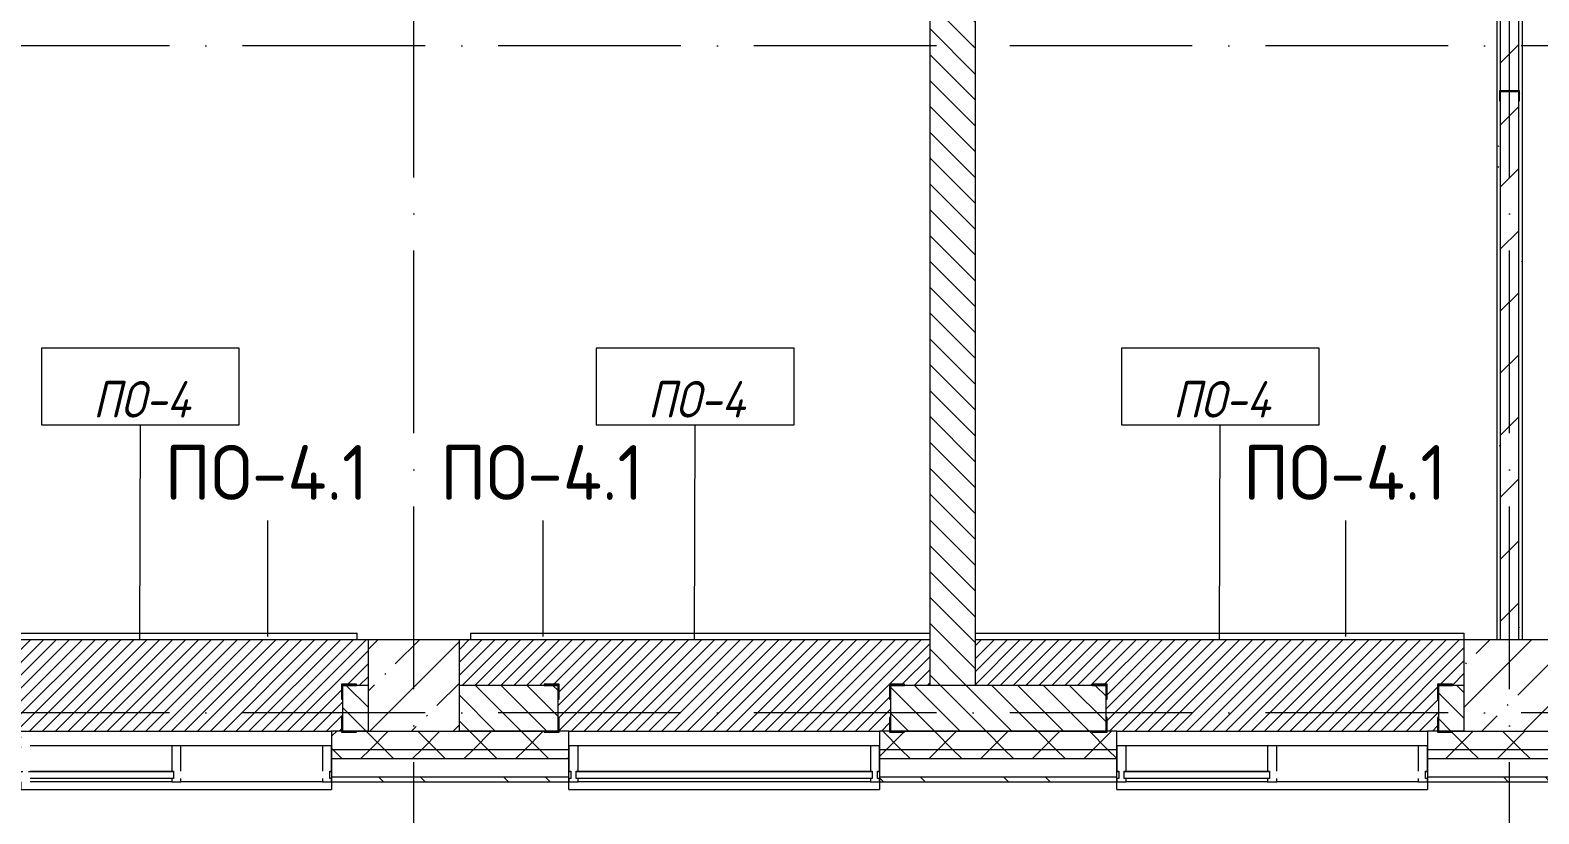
# Model space of a CAD drawing. Header units: millimetres. Extents: x -6467 to 106027, y -7090 to 195095.
# Drawn here: x 27059 to 35319, y 100243 to 104530 of the extents above; entities that cross this region are included whole.
import ezdxf

# ---------------------------------------------------------------- set-up
doc = ezdxf.new("R2010")
doc.units = ezdxf.units.MM
doc.linetypes.add('50_200_ШТРИХ_1Т_ш5_п1_п1_', pattern=[1400, 1000, -200, 0, -200])
for name, color, linetype, lineweight in [('A-FLOR', 7, 'Continuous', 9), ('A-FLOR-IDEN', 7, 'Continuous', 9), ('A-GLAZ', 7, 'Continuous', 5), ('A-GLAZ-CWMG', 7, 'Continuous', 9), ('A-GLAZ-CWMG-1', 7, 'Continuous', 20), ('A-WALL', 7, 'Continuous', 5), ('A-WALL-FNSH-1', 7, 'Continuous', 5), ('A-WALL-IDEN', 7, 'Continuous', 9), ('I-WALL', 7, 'Continuous', 5), ('S-COLS', 7, 'Continuous', 9), ('S-COLS-1', 7, 'Continuous', 5)]:
    doc.layers.add(name, color=color, linetype=linetype, lineweight=lineweight)
for name, color, linetype, lineweight, true_color in [('A-FLOR-PATT-1', 7, 'Continuous', 5, 0xd61c12), ('A-GENM-1', 7, 'Continuous', 9, 0xaaaaaa), ('A-GENM-2', 7, 'Continuous', 20, 0xaaaaaa), ('A-WALL-2', 7, 'Continuous', 5, 0xaaaaaa), ('I-WALL-1', 7, 'Continuous', 5, 0x787878), ('Оси-3', 7, '50_200_ШТРИХ_1Т_ш5_п1_п1_', 9, 0xaaaaaa)]:
    doc.layers.add(name, color=color, linetype=linetype, lineweight=lineweight, true_color=true_color)
doc.styles.add('GOST Common', font='', dxfattribs={"height": 300})
doc.styles.add('GOST Common_I', font='', dxfattribs={"width": 0.9, "height": 200})
doc.styles.get('GOST Common').set_extended_font_data('GOST Common')
doc.styles.get('GOST Common_I').set_extended_font_data('GOST Common', italic=True)
pattern_1 = [(135, (109.45, 102614.03), (-70.71068, -70.71068), [])]
pattern_2 = [(0, (109.45, 102614.03), (406.4, 101.6), [6.706, -298.094, 6.706, -298.094, -1625.6]), (0, (109.45, 102614.03), (406.4, 101.6), [-609.6, 6.706, -602.894, 6.706, -298.094, -711.2]), (0, (109.45, 102614.03), (406.4, 101.6), [-1524, 6.706, -196.494, 6.706, -501.294]), (120, (261.85, 102664.83), (-291.18818, 301.15272), [6.706, -298.094, 6.706, -298.094, -1625.6]), (120, (261.85, 102664.83), (-291.18818, 301.15272), [-609.6, 6.706, -602.894, 6.706, -298.094, -711.2]), (120, (261.85, 102664.83), (-291.18818, 301.15272), [-1524, 6.706, -196.494, 6.706, -501.294]), (240, (312.65, 102868.03), (-115.21182, -402.75272), [6.706, -298.094, 6.706, -298.094, -1625.6]), (240, (312.65, 102868.03), (-115.21182, -402.75272), [-609.6, 6.706, -602.894, 6.706, -298.094, -711.2]), (240, (312.65, 102868.03), (-115.21182, -402.75272), [-1524, 6.706, -196.494, 6.706, -501.294])]
pattern_3 = [(45, (109.45, 102614.03), (-141.42136, 141.42136), []), (135, (109.45, 102614.03), (-141.42136, -141.42136), [])]

# ---------------------------------------------------------------- blocks, each defined once
blk = doc.blocks.new('BSC_Колонна _Прямоугольная - 500х500-V79-АИ_План этажа Радиаторы_3')
at = {"layer": 'S-COLS-1'}
h = blk.add_hatch(dxfattribs=at)
h.set_pattern_fill('FP_107', color=256, style=0, pattern_type=2)
h.set_pattern_definition([(45, (-29050, 1668.96), (-228.0985, 228.0985), []), (45, (-28821.9, 1668.96), (-228.0985, 228.0985), [403.225, -80.645, 6.706, -73.939])])
h.paths.add_polyline_path([(-230.5, -250), (250, -250), (250, 250), (-250, 250), (-250, -250)])
for p, q in [((250, 250), (-250, 250)), ((-250, 250), (-250, -250)), ((250, -250), (250, 250)), ((-250, -250), (250, -250))]:
    blk.add_line(p, q, dxfattribs=at)
blk = doc.blocks.new('Прямоугольный импост - Импост структурный с накладкой - 180мм-22437098-АИ_План этажа Радиаторы_3')
at = {"layer": 'A-GLAZ-CWMG-1'}
for p, q in [((-50, 0), (-50, 17)), ((-50, 17), (0, 17)), ((-40, 0), (-50, 0)), ((-40, -40), (-40, 0)), ((0, 0), (-10, 0)), ((-10, 0), (-10, -40)), ((0, 17), (0, 0)), ((-50, -180), (-50, -40)), ((-50, -40), (-40, -40)), ((-10, -40), (0, -40)), ((0, -40), (0, -180)), ((0, -180), (-50, -180))]:
    blk.add_line(p, q, dxfattribs=at)
blk = doc.blocks.new('Прямоугольный импост - Импост структурный с накладкой - 180мм-22437099-АИ_План этажа Радиаторы_3')
at = {"layer": 'A-GLAZ-CWMG-1'}
for p, q in [((0, 17), (-50, 17)), ((-50, 17), (-50, 0)), ((-50, 0), (-40, 0)), ((-40, 0), (-40, -40)), ((-10, -40), (-10, 0)), ((-10, 0), (0, 0)), ((0, 0), (0, 17)), ((-40, -40), (-50, -40)), ((-50, -40), (-50, -180)), ((0, -40), (-10, -40)), ((0, -180), (0, -40)), ((-50, -180), (0, -180))]:
    blk.add_line(p, q, dxfattribs=at)
blk = doc.blocks.new('Прямоугольный импост - Импост структурный с накладкой - 180мм-22437089-АИ_План этажа Радиаторы_3')
at = {"layer": 'A-GLAZ-CWMG'}
for p, q in [((53650, 55111), (52050, 55111)), ((53650, 54931), (52050, 54931)), ((53650, 54914), (52050, 54914))]:
    blk.add_line(p, q, dxfattribs=at)
blk = doc.blocks.new('Прямоугольный импост - Импост структурный с накладкой - 180мм-22437111-АИ_План этажа Радиаторы_3')
at = {"layer": 'A-GLAZ-CWMG-1'}
for p, q in [((-50, 0), (-50, 17)), ((-50, 17), (0, 17)), ((0, 0), (-10, 0)), ((-10, 0), (-10, -40)), ((0, 17), (0, 0)), ((-50, -180), (-50, -40)), ((-10, -40), (0, -40)), ((0, -40), (0, -180)), ((0, -180), (-50, -180))]:
    blk.add_line(p, q, dxfattribs=at)
blk = doc.blocks.new('Прямоугольный импост - Импост структурный с накладкой - 180мм-22071093-АИ_План этажа Радиаторы_3')
at = {"layer": 'A-GLAZ-CWMG'}
for p, q in [((49825, 55111), (49050, 55111)), ((49825, 54931), (49050, 54931)), ((49825, 54914), (49050, 54914))]:
    blk.add_line(p, q, dxfattribs=at)
blk = doc.blocks.new('Прямоугольный импост - Импост структурный с накладкой - 180мм-V176-АИ_План этажа Радиаторы_3')
at = {"layer": 'A-GLAZ-CWMG'}
for p, q in [((6638, 55111), (5863, 55111)), ((6638, 54914), (5863, 54914))]:
    blk.add_line(p, q, dxfattribs=at)
blk = doc.blocks.new('Прямоугольный импост - Импост структурный с накладкой - 180мм-V179-АИ_План этажа Радиаторы_3')
at = {"layer": 'A-GLAZ-CWMG-1'}
for p, q in [((-25, 0), (-25, 17)), ((-25, 17), (25, 17)), ((-15, 0), (-25, 0)), ((-15, -40), (-15, 0)), ((25, 17), (25, 0)), ((-25, -180), (-25, -40)), ((-25, -40), (-15, -40)), ((25, -40), (25, -180)), ((25, -180), (-25, -180))]:
    blk.add_line(p, q, dxfattribs=at)
blk = doc.blocks.new('Прямоугольный импост - Импост структурный с накладкой - 180мм-22437157-АИ_План этажа Радиаторы_3')
at = {"layer": 'A-GLAZ-CWMG-1'}
for p, q in [((0, 17), (-50, 17)), ((-50, 17), (-50, 0)), ((-50, 0), (-40, 0)), ((-40, 0), (-40, -40)), ((-10, -40), (-10, 0)), ((-10, 0), (0, 0)), ((0, 0), (0, 17)), ((-40, -40), (-50, -40)), ((-50, -40), (-50, -180)), ((0, -40), (-10, -40)), ((0, -180), (0, -40)), ((-50, -180), (0, -180))]:
    blk.add_line(p, q, dxfattribs=at)
blk = doc.blocks.new('BSC_Колонна _Прямоугольная - 500х500-V200-АИ_План этажа Радиаторы_3')
at = {"layer": 'S-COLS-1'}
h = blk.add_hatch(dxfattribs=at)
h.set_pattern_fill('FP_150', color=256, style=0, pattern_type=2)
h.set_pattern_definition([(45, (-35050, 1668.96), (-228.0985, 228.0985), []), (45, (-34821.9, 1668.96), (-228.0985, 228.0985), [403.225, -80.645, 6.706, -73.939])])
h.paths.add_polyline_path([(-27.4, -250), (250, -250), (250, 250), (-250, 250), (-250, -250)])
for p, q in [((250, 250), (-250, 250)), ((-250, 250), (-250, -250)), ((250, -250), (250, 0)), ((-250, -250), (250, -250))]:
    blk.add_line(p, q, dxfattribs=at)
blk = doc.blocks.new('Фахверк _газобетон торцы_534 - Фахверк _газобетон торцы_-25581107-АИ_План этажа Радиаторы_3')
at = {"layer": 'A-GENM-2'}
for p, q in [((89406, 11134.7), (89325, 11134.7)), ((89325, 11134.7), (89325, 11128.7)), ((89325, 11128.7), (89400, 11128.7)), ((89400, 11128.7), (89400, 11053.7)), ((89406, 11053.7), (89406, 11134.7)), ((89400, 11053.7), (89406, 11053.7)), ((89400, 10953.7), (89400, 10878.7)), ((89406, 10953.7), (89400, 10953.7)), ((89406, 10872.7), (89406, 10953.7)), ((89400, 10878.7), (89325, 10878.7)), ((89325, 10878.7), (89325, 10872.7)), ((89325, 10872.7), (89406, 10872.7))]:
    blk.add_line(p, q, dxfattribs=at)
blk = doc.blocks.new('Фахверк _газобетон торцы_535 - Фахверк _газобетон торцы_-25581127-АИ_План этажа Радиаторы_3')
at = {"layer": 'A-GENM-2'}
for p, q in [((89406, 11134.7), (89325, 11134.7)), ((89325, 11134.7), (89325, 11128.7)), ((89325, 11128.7), (89400, 11128.7)), ((89400, 11128.7), (89400, 11053.7)), ((89406, 11053.7), (89406, 11134.7)), ((89400, 11053.7), (89406, 11053.7)), ((89400, 10953.7), (89400, 10878.7)), ((89406, 10953.7), (89400, 10953.7)), ((89406, 10872.7), (89406, 10953.7)), ((89400, 10878.7), (89325, 10878.7)), ((89325, 10878.7), (89325, 10872.7)), ((89325, 10872.7), (89406, 10872.7))]:
    blk.add_line(p, q, dxfattribs=at)
blk = doc.blocks.new('Фахверк _газобетон торцы_536 - Фахверк _газобетон торцы_-25581147-АИ_План этажа Радиаторы_3')
at = {"layer": 'A-GENM-2'}
for p, q in [((89406, 11134.7), (89325, 11134.7)), ((89325, 11134.7), (89325, 11128.7)), ((89325, 11128.7), (89400, 11128.7)), ((89400, 11128.7), (89400, 11053.7)), ((89406, 11053.7), (89406, 11134.7)), ((89400, 11053.7), (89406, 11053.7)), ((89400, 10953.7), (89400, 10878.7)), ((89406, 10953.7), (89400, 10953.7)), ((89406, 10872.7), (89406, 10953.7)), ((89400, 10878.7), (89325, 10878.7)), ((89325, 10878.7), (89325, 10872.7)), ((89325, 10872.7), (89406, 10872.7))]:
    blk.add_line(p, q, dxfattribs=at)
blk = doc.blocks.new('Фахверк _газобетон торцы_537 - Фахверк _газобетон торцы_-25581167-АИ_План этажа Радиаторы_3')
at = {"layer": 'A-GENM-2'}
for p, q in [((89406, 11134.7), (89325, 11134.7)), ((89325, 11134.7), (89325, 11128.7)), ((89325, 11128.7), (89400, 11128.7)), ((89400, 11128.7), (89400, 11053.7)), ((89406, 11053.7), (89406, 11134.7)), ((89400, 11053.7), (89406, 11053.7)), ((89400, 10953.7), (89400, 10878.7)), ((89406, 10953.7), (89400, 10953.7)), ((89406, 10872.7), (89406, 10953.7)), ((89400, 10878.7), (89325, 10878.7)), ((89325, 10878.7), (89325, 10872.7)), ((89325, 10872.7), (89406, 10872.7))]:
    blk.add_line(p, q, dxfattribs=at)
blk = doc.blocks.new('Фахверк _газобетон торцы_538 - Фахверк _газобетон торцы_-25581187-АИ_План этажа Радиаторы_3')
at = {"layer": 'A-GENM-2'}
for p, q in [((89406, 11134.7), (89325, 11134.7)), ((89325, 11134.7), (89325, 11128.7)), ((89325, 11128.7), (89400, 11128.7)), ((89400, 11128.7), (89400, 11053.7)), ((89406, 11053.7), (89406, 11134.7)), ((89400, 11053.7), (89406, 11053.7)), ((89400, 10953.7), (89400, 10878.7)), ((89406, 10953.7), (89400, 10953.7)), ((89406, 10872.7), (89406, 10953.7)), ((89400, 10878.7), (89325, 10878.7)), ((89325, 10878.7), (89325, 10872.7)), ((89325, 10872.7), (89406, 10872.7))]:
    blk.add_line(p, q, dxfattribs=at)
blk = doc.blocks.new('Отлив_СКБ - Отлив витража-V317-АИ_План этажа Радиаторы_3')
at = {"layer": 'A-GLAZ'}
for p, q in [((0, 57), (0, 100)), ((1700, 100), (0, 100)), ((1700, 100), (1700, 57)), ((0, 2), (10, 2)), ((865, 2), (1660, 2)), ((1690, 2), (1700, 2)), ((1650, 0), (875, 0))]:
    blk.add_line(p, q, dxfattribs=at)
blk = doc.blocks.new('Отлив_СКБ - Отлив витража-V318-АИ_План этажа Радиаторы_3')
at = {"layer": 'A-GLAZ'}
for p, q in [((0, 57), (0, 100)), ((1700, 100), (0, 100)), ((1700, 100), (1700, 57)), ((0, 2), (10, 2)), ((40, 2), (1660, 2)), ((1690, 2), (1700, 2)), ((1650, 0), (50, 0))]:
    blk.add_line(p, q, dxfattribs=at)
blk = doc.blocks.new('Фахверк 100_30 - Фахверк 100_1-26105233-АИ_План этажа Радиаторы_3')
at = {"layer": 'A-GENM-2'}
for p, q in [((2285, 81466), (2175, 81466)), ((2175, 81466), (2175, 81411)), ((2180, 81461), (2280, 81461)), ((2180, 81411), (2180, 81461)), ((2280, 81461), (2280, 81411)), ((2285, 81411), (2285, 81466)), ((2175, 81411), (2180, 81411)), ((2280, 81411), (2285, 81411))]:
    blk.add_line(p, q, dxfattribs=at)
blk = doc.blocks.new('AAR_СКБ_Марка_Перекрытия_1 мм - Марка пола-27961726-АИ_План этажа Радиаторы_3')
at = {"layer": 'A-FLOR-IDEN'}
for p, q in [((2.723, 2.101), (-2.69, 2.101)), ((-2.69, 2.101), (-2.69, 0)), ((2.723, 0), (2.723, 2.101)), ((-2.69, 0), (2.723, 0))]:
    blk.add_line(p, q, dxfattribs=at)

msp = doc.modelspace()

# ---------------------------------------------------------------- hatches: boundary and pattern name
at = {"layer": 'A-FLOR-PATT-1'}
h = msp.add_hatch(dxfattribs=at)
h.set_pattern_fill('FP_291', color=256, style=0, pattern_type=2)
h.set_pattern_definition([(45, (27659.45, 100945.076), (-35.3553, 35.3553), [])])
h.paths.add_polyline_path([(27009.4, 100695.1), (28764.9, 100695.9), (28764.9, 100770.1), (28769.9, 100770.1), (28769.9, 100870.1), (28764.9, 100870.1), (28764.9, 100951.1), (28845.9, 100949.2), (28845.9, 100945.1), (28909.4, 100945.1), (28909.4, 101195.1), (26409.4, 101195.1), (26409.4, 100945.1), (26874.4, 100945.1), (26874.4, 100951.1), (26955.4, 100949.2), (26955.4, 100870.1), (26949.9, 100870.1), (26949.9, 100770.1), (26955.4, 100770.1), (26955.4, 100695.1), (26969.4, 100695.1)])
h = msp.add_hatch(dxfattribs=at)
h.set_pattern_fill('FP_292', color=256, style=0, pattern_type=2)
h.set_pattern_definition([(45, (30696.95, 100945.076), (-35.3553, 35.3553), [])])
h.paths.add_polyline_path([(31709.4, 100695.1), (31764.9, 100695.9), (31764.9, 100770.1), (31769.9, 100770.1), (31769.9, 100870.1), (31764.9, 100870.1), (31764.9, 100951.1), (31845.9, 100951.1), (31845.9, 100945.1), (31984.4, 100945.1), (31984.4, 101195.1), (29409.4, 101195.1), (29409.4, 100945.1), (29874.4, 100945.1), (29874.4, 100951.1), (29955.4, 100949.2), (29955.4, 100870.1), (29949.9, 100870.1), (29949.9, 100770.1), (29955.4, 100770.1), (29955.4, 100695.1), (31410.2, 100695.1)])
h = msp.add_hatch(dxfattribs=at)
h.set_pattern_fill('FP_293', color=256, style=0, pattern_type=2)
h.set_pattern_definition([(45, (33572.17, 100945.076), (-35.3553, 35.3553), [])])
h.paths.add_polyline_path([(34709.4, 100695.1), (34764.9, 100695.8), (34764.9, 100770.1), (34769.9, 100770.1), (34769.9, 100870.1), (34764.9, 100870.1), (34764.9, 100951.1), (34845.9, 100949.2), (34845.9, 100945.1), (34909.4, 100945.1), (34909.4, 101195.1), (32234.4, 101195.1), (32234.4, 100945.1), (32874.4, 100945.1), (32874.4, 100951.1), (32955.4, 100949.2), (32955.4, 100870.1), (32949.9, 100870.1), (32949.9, 100770.1), (32955.4, 100770.1), (32955.4, 100695.1), (34304.9, 100695.1)])
at = {"layer": 'A-WALL'}
h = msp.add_hatch(dxfattribs=at)
h.set_pattern_fill('FP_122', color=256, style=0, pattern_type=2)
h.set_pattern_definition(pattern_3)
h.paths.add_polyline_path([(101359.4, 100595.1), (101359.4, 100695.1), (92174.7, 100695.1), (92174.7, 100595.1), (101298.3, 100595.1)])
h.paths.add_polyline_path([(89719.2, 100595.1), (90474.7, 100595.1), (90474.7, 100695.1), (82634.4, 100695.1), (82634.4, 100595.1), (88892.1, 100595.1)])
h.paths.add_polyline_path([(81509.4, 100595.1), (81784.4, 100595.1), (81784.4, 100695.1), (80509.4, 100695.1), (80509.4, 100595.1), (81448.4, 100595.1)])
h.paths.add_polyline_path([(75658.9, 100595.1), (75869.4, 100595.1), (75869.4, 100695.1), (74569.4, 100695.1), (74569.4, 100595.1), (74831.8, 100595.1)])
h.paths.add_polyline_path([(77726.6, 100595.1), (78809.4, 100595.1), (78809.4, 100695.1), (77569.4, 100695.1), (77569.4, 100595.1)])
h.paths.add_polyline_path([(71009.4, 100595.1), (72869.4, 100595.1), (72869.4, 100695.1), (71009.4, 100695.1), (71009.4, 100597.6)])
h.paths.add_polyline_path([(65733.9, 100595.1), (66309.4, 100595.1), (66309.4, 100695.1), (65009.4, 100695.1), (65009.4, 100595.1), (65320.4, 100595.1)])
h.paths.add_polyline_path([(68215.2, 100595.1), (69309.4, 100595.1), (69309.4, 100695.1), (68009.4, 100695.1), (68009.4, 100595.1)])
h.paths.add_polyline_path([(59944.4, 100595.1), (60309.4, 100595.1), (60309.4, 100695.1), (59009.4, 100695.1), (59009.4, 100595.1), (59117.3, 100595.1)])
h.paths.add_polyline_path([(62009.4, 100595.1), (63309.4, 100595.1), (63309.4, 100695.1), (62009.4, 100695.1), (62009.4, 100597.6)])
h.paths.add_polyline_path([(57309.4, 100595.1), (57309.4, 100695.1), (56009.4, 100695.1), (56009.4, 100595.1), (57049.6, 100595.1)])
h.paths.add_polyline_path([(54154.8, 100595.1), (54309.4, 100595.1), (54309.4, 100695.1), (53009.4, 100695.1), (53009.4, 100595.1), (53327.7, 100595.1)])
h.paths.add_polyline_path([(51260, 100595.1), (51309.4, 100595.1), (51309.4, 100695.1), (50009.4, 100695.1), (50009.4, 100595.1), (50846.5, 100595.1)])
h.paths.add_polyline_path([(47124.7, 100595.1), (48309.4, 100595.1), (48309.4, 100695.1), (47014.4, 100695.1), (47014.4, 100595.1)])
h.paths.add_polyline_path([(45314.4, 100595.1), (45314.4, 100695.1), (44008.8, 100695.1), (44008.8, 100595.1), (45057, 100595.1)])
h.paths.add_polyline_path([(39267.4, 100595.1), (39309.4, 100595.1), (39309.4, 100695.1), (37709.4, 100695.1), (37709.4, 100595.1), (38440.3, 100595.1)])
h.paths.add_polyline_path([(41748.6, 100595.1), (42308.8, 100595.1), (42308.8, 100695.1), (41009.4, 100695.1), (41009.4, 100595.1), (41335.1, 100595.1)])
h.paths.add_polyline_path([(35959.1, 100595.1), (36009.4, 100595.1), (36009.4, 100695.1), (34709.4, 100695.1), (34709.4, 100595.1), (35132, 100595.1)])
h.paths.add_polyline_path([(33009.4, 100595.1), (33009.4, 100695.1), (31709.4, 100695.1), (31709.4, 100595.1), (32650.8, 100595.1)])
h.paths.add_polyline_path([(28928.9, 100595.1), (30009.4, 100595.1), (30009.4, 100695.1), (28709.4, 100695.1), (28709.4, 100595.1)])
h.paths.add_polyline_path([(23966.4, 100595.1), (24009.4, 100595.1), (24009.4, 100695.1), (22709.4, 100695.1), (22709.4, 100595.1), (23552.9, 100595.1)])
h.paths.add_polyline_path([(26034.1, 100595.1), (27009.4, 100595.1), (27009.4, 100695.1), (25709.4, 100695.1), (25709.4, 100595.1)])
h.paths.add_polyline_path([(14041.5, 100595.1), (15069.4, 100595.1), (15069.4, 100695.1), (13769.4, 100695.1), (13769.4, 100595.1)])
h.paths.add_polyline_path([(11146.7, 100595.1), (12894.4, 100595.1), (12894.4, 100695.1), (7434.8, 100695.1), (7434.8, 100595.1), (10319.6, 100595.1)])
h.paths.add_polyline_path([(6184.3, 100595.1), (6559.8, 100595.1), (6559.8, 100695.1), (-2440.6, 100695.1), (-2440.6, 100595.1), (2875.9, 100595.1)])
h = msp.add_hatch(dxfattribs=at)
h.set_pattern_fill('FP_122', color=256, style=0, pattern_type=2)
h.set_pattern_definition(pattern_3)
h.paths.add_polyline_path([(101459.4, 100545.1), (101459.4, 100595.1), (92174.7, 100595.1), (92174.7, 100545.1), (101359.4, 100545.1)])
h.paths.add_polyline_path([(88892.1, 100545.1), (90474.7, 100545.1), (90474.7, 100595.1), (82634.4, 100595.1), (82634.4, 100545.1), (85583.8, 100545.1)])
h.paths.add_polyline_path([(81034.9, 100545.1), (81784.4, 100545.1), (81784.4, 100595.1), (80509.4, 100595.1), (80509.4, 100545.1), (80621.3, 100545.1)])
h.paths.add_polyline_path([(78553.6, 100545.1), (78809.4, 100545.1), (78809.4, 100595.1), (77569.4, 100595.1), (77569.4, 100545.1), (78140.1, 100545.1)])
h.paths.add_polyline_path([(72869.4, 100545.1), (72869.4, 100595.1), (71009.4, 100595.1), (71009.4, 100545.1), (72764.1, 100545.1)])
h.paths.add_polyline_path([(74569.4, 100545.1), (75869.4, 100545.1), (75869.4, 100595.1), (74569.4, 100595.1)])
h.paths.add_polyline_path([(68009.4, 100545.1), (69309.4, 100545.1), (69309.4, 100595.1), (68009.4, 100595.1)])
h.paths.add_polyline_path([(66309.4, 100545.1), (66309.4, 100595.1), (65009.4, 100595.1), (65009.4, 100545.1), (66147.5, 100545.1)])
h.paths.add_polyline_path([(63252.7, 100545.1), (63309.4, 100545.1), (63309.4, 100595.1), (62009.4, 100595.1), (62009.4, 100545.1), (62425.6, 100545.1)])
h.paths.add_polyline_path([(56009.4, 100545.1), (57309.4, 100545.1), (57309.4, 100595.1), (56009.4, 100595.1)])
h.paths.add_polyline_path([(59009.4, 100545.1), (60309.4, 100545.1), (60309.4, 100595.1), (59009.4, 100595.1)])
h.paths.add_polyline_path([(51309.4, 100545.1), (51309.4, 100595.1), (50009.4, 100595.1), (50009.4, 100545.1), (51260, 100545.1)])
h.paths.add_polyline_path([(53009.4, 100545.1), (54309.4, 100545.1), (54309.4, 100595.1), (53009.4, 100595.1)])
h.paths.add_polyline_path([(45057, 100545.1), (45314.4, 100545.1), (45314.4, 100595.1), (44008.8, 100595.1), (44008.8, 100545.1), (44229.9, 100545.1)])
h.paths.add_polyline_path([(47951.7, 100545.1), (48309.4, 100545.1), (48309.4, 100595.1), (47014.4, 100595.1), (47014.4, 100545.1), (47538.2, 100545.1)])
h.paths.add_polyline_path([(41009.4, 100545.1), (42308.8, 100545.1), (42308.8, 100595.1), (41009.4, 100595.1)])
h.paths.add_polyline_path([(37709.4, 100545.1), (39309.4, 100545.1), (39309.4, 100595.1), (37709.4, 100595.1)])
h.paths.add_polyline_path([(36009.4, 100545.1), (36009.4, 100595.1), (34709.4, 100595.1), (34709.4, 100545.1), (35959.1, 100545.1)])
h.paths.add_polyline_path([(29756, 100545.1), (30009.4, 100545.1), (30009.4, 100595.1), (28709.4, 100595.1), (28709.4, 100545.1), (29342.5, 100545.1)])
h.paths.add_polyline_path([(31823.7, 100545.1), (33009.4, 100545.1), (33009.4, 100595.1), (31709.4, 100595.1), (31709.4, 100545.1)])
h.paths.add_polyline_path([(27009.4, 100545.1), (27009.4, 100595.1), (25709.4, 100595.1), (25709.4, 100545.1), (26861.2, 100545.1)])
h.paths.add_polyline_path([(23966.4, 100545.1), (24009.4, 100545.1), (24009.4, 100595.1), (22709.4, 100595.1), (22709.4, 100545.1), (23552.9, 100545.1)])
h.paths.add_polyline_path([(14868.6, 100545.1), (15069.4, 100545.1), (15069.4, 100595.1), (13769.4, 100595.1), (13769.4, 100545.1), (14455, 100545.1)])
h.paths.add_polyline_path([(12800.9, 100545.1), (12894.4, 100545.1), (12894.4, 100595.1), (7434.8, 100595.1), (7434.8, 100545.1), (11146.7, 100545.1)])
h.paths.add_polyline_path([(6184.3, 100545.1), (6559.8, 100545.1), (6559.8, 100595.1), (-2490.6, 100595.1), (-2490.6, 100545.1), (2875.9, 100545.1)])
at = {"layer": 'A-WALL-2'}
h = msp.add_hatch(dxfattribs=at)
h.set_pattern_fill('FP_121', color=256, style=0, pattern_type=2)
h.set_pattern_definition([(135, (109.45, 102614.03), (-342.1478, -342.1478), []), (135, (337.55, 102614.03), (-342.1478, -342.1478), [])])
h.paths.add_polyline_path([(101509.4, 100418.1), (101609.4, 100418.1), (101609.4, 100445.1), (92174.7, 100445.1), (92174.7, 100418.1), (101459.4, 100418.1)])
h.paths.add_polyline_path([(89719.2, 100418.1), (90474.7, 100418.1), (90474.7, 100445.1), (82634.4, 100445.1), (82634.4, 100418.1), (88892.1, 100418.1)])
h.paths.add_polyline_path([(81784.4, 100418.1), (81784.4, 100445.1), (80509.4, 100445.1), (80509.4, 100418.1), (81448.4, 100418.1)])
h.paths.add_polyline_path([(77726.6, 100418.1), (78809.4, 100418.1), (78809.4, 100445.1), (77569.4, 100445.1), (77569.4, 100418.1)])
h.paths.add_polyline_path([(75869.4, 100418.1), (75869.4, 100445.1), (74569.4, 100445.1), (74569.4, 100418.1), (75658.9, 100418.1)])
h.paths.add_polyline_path([(71009.4, 100418.1), (72869.4, 100418.1), (72869.4, 100445.1), (71009.4, 100445.1)])
h.paths.add_polyline_path([(66147.5, 100418.1), (66309.4, 100418.1), (66309.4, 100445.1), (65009.4, 100445.1), (65009.4, 100418.1), (65733.9, 100418.1)])
h.paths.add_polyline_path([(69042.2, 100418.1), (69309.4, 100418.1), (69309.4, 100445.1), (68009.4, 100445.1), (68009.4, 100418.1), (68215.2, 100418.1)])
h.paths.add_polyline_path([(63309.4, 100418.1), (63309.4, 100445.1), (62009.4, 100445.1), (62009.4, 100418.1), (63252.7, 100418.1)])
h.paths.add_polyline_path([(60309.4, 100418.1), (60309.4, 100445.1), (59009.4, 100445.1), (59009.4, 100418.1), (59944.4, 100418.1)])
h.paths.add_polyline_path([(57049.6, 100418.1), (57309.4, 100418.1), (57309.4, 100445.1), (56009.4, 100445.1), (56009.4, 100418.1), (56636.1, 100418.1)])
h.paths.add_polyline_path([(54154.8, 100418.1), (54309.4, 100418.1), (54309.4, 100445.1), (53009.4, 100445.1), (53009.4, 100418.1), (53327.7, 100418.1)])
h.paths.add_polyline_path([(51260, 100418.1), (51309.4, 100418.1), (51309.4, 100445.1), (50009.4, 100445.1), (50009.4, 100418.1), (50846.5, 100418.1)])
h.paths.add_polyline_path([(47124.7, 100418.1), (48309.4, 100418.1), (48309.4, 100445.1), (47014.4, 100445.1), (47014.4, 100418.1)])
h.paths.add_polyline_path([(45057, 100418.1), (45314.4, 100418.1), (45314.4, 100445.1), (44008.8, 100445.1), (44008.8, 100418.1), (44229.9, 100418.1)])
h.paths.add_polyline_path([(42308.8, 100418.1), (42308.8, 100445.1), (41009.4, 100445.1), (41009.4, 100418.1), (42162.2, 100418.1)])
h.paths.add_polyline_path([(39309.4, 100418.1), (39309.4, 100445.1), (37709.4, 100445.1), (37709.4, 100418.1), (39267.4, 100418.1)])
h.paths.add_polyline_path([(34709.4, 100418.1), (36009.4, 100418.1), (36009.4, 100445.1), (34709.4, 100445.1)])
h.paths.add_polyline_path([(31823.7, 100418.1), (33009.4, 100418.1), (33009.4, 100445.1), (31709.4, 100445.1), (31709.4, 100418.1)])
h.paths.add_polyline_path([(30009.4, 100418.1), (30009.4, 100445.1), (28709.4, 100445.1), (28709.4, 100418.1), (29756, 100418.1)])
h.paths.add_polyline_path([(23552.9, 100418.1), (24009.4, 100418.1), (24009.4, 100445.1), (22709.4, 100445.1), (22709.4, 100418.1), (22725.8, 100418.1)])
h.paths.add_polyline_path([(25709.4, 100418.1), (27009.4, 100418.1), (27009.4, 100445.1), (25709.4, 100445.1)])
h.paths.add_polyline_path([(14041.5, 100418.1), (15069.4, 100418.1), (15069.4, 100445.1), (13769.4, 100445.1), (13769.4, 100418.1)])
h.paths.add_polyline_path([(10319.6, 100418.1), (12894.4, 100418.1), (12894.4, 100445.1), (7434.8, 100445.1), (7434.8, 100418.1), (9492.6, 100418.1)])
h.paths.add_polyline_path([(6184.3, 100418.1), (6559.8, 100418.1), (6559.8, 100445.1), (-2617.6, 100445.1), (-2617.6, 100418.1), (2875.9, 100418.1)])
at = {"layer": 'I-WALL'}
h = msp.add_hatch(dxfattribs=at)
h.set_pattern_fill('FP_2', color=256, style=0, pattern_type=2)
h.set_pattern_definition(pattern_1)
h.paths.add_polyline_path([(31984.4, 100945.1), (32234.4, 100945.1), (32234.4, 108445.1), (31984.4, 108445.1), (31984.4, 101652.3)])
h = msp.add_hatch(dxfattribs=at)
h.set_pattern_fill('FP_4', color=256, style=0, pattern_type=2)
h.set_pattern_definition([(45, (109.45, 102614.03), (-169.7056, 169.7056), [])])
h.paths.add_polyline_path([(35109.4, 101195.1), (35209.4, 101195.1), (35209.4, 106455.1), (35109.4, 106455.1), (35109.4, 101652.3)])
h.paths.add_polyline_path([(35209.4, 107655.1), (35209.4, 108175.1), (35109.4, 108175.1), (35109.4, 107655.1)])
h = msp.add_hatch(dxfattribs=at)
h.set_pattern_fill('FP_2', color=256, style=0, pattern_type=2)
h.set_pattern_definition(pattern_1)
h.paths.add_polyline_path([(81009.4, 100695.1), (81009.4, 100945.1), (80569.4, 100945.1), (80569.4, 100695.1), (80621.3, 100695.1)])
h.paths.add_polyline_path([(75809.4, 100695.1), (75809.4, 100945.1), (75509.4, 100945.1), (75509.4, 100695.1), (75658.9, 100695.1)])
h.paths.add_polyline_path([(77629.4, 100695.1), (78749.4, 100695.1), (78749.4, 100945.1), (77629.4, 100945.1)])
h.paths.add_polyline_path([(72764.1, 100695.1), (72809.4, 100695.1), (72809.4, 100945.1), (72509.4, 100945.1), (72509.4, 100695.1)])
h.paths.add_polyline_path([(71069.9, 100695.1), (71459.4, 100695.1), (71459.4, 100945.1), (71069.9, 100945.1)])
h.paths.add_polyline_path([(74629.4, 100695.1), (75009.4, 100695.1), (75009.4, 100945.1), (74629.4, 100945.1)])
h.paths.add_polyline_path([(72009.4, 100695.1), (72009.4, 100945.1), (71959.4, 100945.1), (71959.4, 100695.1)])
h.paths.add_polyline_path([(66147.5, 100695.1), (66249.9, 100695.1), (66249.9, 100945.1), (65069.9, 100945.1), (65069.9, 100695.1), (65733.9, 100695.1)])
h.paths.add_polyline_path([(68069.9, 100695.1), (68459.4, 100695.1), (68459.4, 100945.1), (68069.9, 100945.1)])
h.paths.add_polyline_path([(68959.4, 100695.1), (69249.9, 100695.1), (69249.9, 100945.1), (68959.4, 100945.1), (68959.4, 100883.5)])
h.paths.add_polyline_path([(60249.9, 100695.1), (60249.9, 100945.1), (59959.4, 100945.1), (59959.4, 100695.1)])
h.paths.add_polyline_path([(62069.9, 100695.1), (62459.4, 100695.1), (62459.4, 100945.1), (62069.9, 100945.1)])
h.paths.add_polyline_path([(62959.4, 100695.1), (63249.9, 100695.1), (63249.9, 100945.1), (62959.4, 100945.1), (62959.4, 100883.5)])
h.paths.add_polyline_path([(59069.9, 100695.1), (59459.4, 100695.1), (59459.4, 100945.1), (59069.9, 100945.1)])
h.paths.add_polyline_path([(56636.1, 100695.1), (57249.9, 100695.1), (57249.9, 100945.1), (56069.9, 100945.1), (56069.9, 100695.1), (56222.5, 100695.1)])
h.paths.add_polyline_path([(53459.4, 100695.1), (53459.4, 100945.1), (53069.9, 100945.1), (53069.9, 100695.1), (53327.7, 100695.1)])
h.paths.add_polyline_path([(54249.9, 100695.1), (54249.9, 100945.1), (53959.4, 100945.1), (53959.4, 100695.1), (54154.8, 100695.1)])
h.paths.add_polyline_path([(50069.9, 100695.1), (50459.4, 100695.1), (50459.4, 100945.1), (50069.9, 100945.1)])
h.paths.add_polyline_path([(51249.9, 100695.1), (51249.9, 100945.1), (50959.4, 100945.1), (50959.4, 100695.1)])
h.paths.add_polyline_path([(47538.2, 100695.1), (48249.9, 100695.1), (48249.9, 100945.1), (47074.9, 100945.1), (47074.9, 100695.1), (47124.7, 100695.1)])
h.paths.add_polyline_path([(45057, 100695.1), (45254.9, 100695.1), (45254.9, 100945.1), (44959.4, 100945.1), (44959.4, 100695.1)])
h.paths.add_polyline_path([(44459.4, 100695.1), (44459.4, 100945.1), (44069.3, 100945.1), (44069.3, 100695.1), (44229.9, 100695.1)])
h.paths.add_polyline_path([(38959.4, 100695.1), (39249.9, 100695.1), (39249.9, 100945.1), (38959.4, 100945.1), (38959.4, 100896)])
h.paths.add_polyline_path([(42162.2, 100695.1), (42249.3, 100695.1), (42249.3, 100945.1), (41959.4, 100945.1), (41959.4, 100695.1)])
h.paths.add_polyline_path([(41459.4, 100695.1), (41459.4, 100945.1), (41069.9, 100945.1), (41069.9, 100695.1), (41335.1, 100695.1)])
h.paths.add_polyline_path([(38440.3, 100695.1), (38459.4, 100695.1), (38459.4, 100945.1), (38409.4, 100945.1), (38409.4, 100695.1)])
h.paths.add_polyline_path([(35949.9, 100695.1), (35949.9, 100945.1), (35409.4, 100945.1), (35409.4, 100695.1)])
h.paths.add_polyline_path([(37909.4, 100695.1), (37909.4, 100945.1), (37769.9, 100945.1), (37769.9, 100695.1)])
h.paths.add_polyline_path([(34769.9, 100695.1), (34909.4, 100695.1), (34909.4, 100945.1), (34769.9, 100945.1)])
h.paths.add_polyline_path([(31769.9, 100695.1), (32949.9, 100695.1), (32949.9, 100945.1), (31769.9, 100945.1)])
h.paths.add_polyline_path([(29409.4, 100695.1), (29949.9, 100695.1), (29949.9, 100945.1), (29409.4, 100945.1), (29409.4, 100809.6)])
h.paths.add_polyline_path([(28909.4, 100695.1), (28909.4, 100945.1), (28769.9, 100945.1), (28769.9, 100695.1)])
h.paths.add_polyline_path([(25769.9, 100695.1), (25909.4, 100695.1), (25909.4, 100945.1), (25769.9, 100945.1)])
h.paths.add_polyline_path([(26409.4, 100695.1), (26949.9, 100695.1), (26949.9, 100945.1), (26409.4, 100945.1), (26409.4, 100809.6)])
h.paths.add_polyline_path([(23949.9, 100695.1), (23949.9, 100945.1), (22709.4, 100945.1), (22709.4, 100695.1), (23552.9, 100695.1)])
h.paths.add_polyline_path([(15009.4, 100695.1), (15089.4, 100695.1), (15089.4, 100945.1), (15009.4, 100945.1), (15009.4, 100729.6)])
h.paths.add_polyline_path([(14455, 100695.1), (14509.4, 100695.1), (14509.4, 100945.1), (13831.9, 100945.1), (13831.9, 100695.1), (14041.5, 100695.1)])
h.paths.add_polyline_path([(7838.4, 100695.1), (10509.4, 100695.1), (10509.4, 100945.1), (7497.3, 100945.1), (7497.3, 100695.1)])
h.paths.add_polyline_path([(12800.9, 100695.1), (12831.9, 100695.1), (12831.9, 100945.1), (11009.4, 100945.1), (11009.4, 100695.1), (11146.7, 100695.1)])
h.paths.add_polyline_path([(5909.4, 100695.1), (6497.3, 100695.1), (6497.3, 100945.1), (5909.4, 100945.1)])
at = {"layer": 'I-WALL-1'}
h = msp.add_hatch(dxfattribs=at)
h.set_pattern_fill('FP_3', color=256, style=0, pattern_type=2)
h.set_pattern_definition(pattern_2)
h.paths.add_polyline_path([(35228.5, 101195.1), (35229.4, 101195.1), (35229.4, 106455.1), (35209.4, 106455.1), (35209.4, 101195.1)])
h.paths.add_polyline_path([(35229.4, 107655.1), (35229.4, 108195.1), (35209.4, 108195.1), (35209.4, 107655.1)])
h = msp.add_hatch(dxfattribs=at)
h.set_pattern_fill('FP_3', color=256, style=0, pattern_type=2)
h.set_pattern_definition(pattern_2)
h.paths.add_polyline_path([(35108.5, 101195.1), (35109.4, 101195.1), (35109.4, 106455.1), (35089.4, 106455.1), (35089.4, 101195.1)])
h.paths.add_polyline_path([(35109.4, 107655.1), (35109.4, 108095.1), (35089.4, 108095.1), (35089.4, 107655.1)])

# ---------------------------------------------------------------- linework, layer by layer
at = {"layer": 'A-FLOR'}
for p, q in [((28909.4, 101195.1), (26409.4, 101195.1)), ((31984.4, 101195.1), (29409.4, 101195.1)), ((34909.4, 101195.1), (32234.4, 101195.1)), ((27009.4, 100695.1), (28709.4, 100695.1)), ((30009.4, 100695.1), (31709.4, 100695.1)), ((33009.4, 100695.1), (34709.4, 100695.1))]:
    msp.add_line(p, q, dxfattribs=at)
at = {"layer": 'A-FLOR-IDEN'}
for p, q in [((27659.4, 101195.1), (27662.8, 102370.8)), ((30696.9, 101195.1), (30700.3, 102370.8)), ((33571.9, 101195.1), (33575.3, 102370.8))]:
    msp.add_line(p, q, dxfattribs=at)
at = {"layer": 'A-WALL'}
for p, q in [((31984.4, 108445.1), (31984.4, 100945.1)), ((32234.4, 100945.1), (32234.4, 108445.1)), ((35109.4, 101195.1), (35109.4, 106455.1)), ((35209.4, 101195.1), (35209.4, 106455.1)), ((26469.4, 101230.1), (28849.4, 101230.1)), ((28849.4, 101195.1), (28849.4, 101230.1)), ((29469.4, 101230.1), (31984.4, 101230.1)), ((29469.4, 101230.1), (29469.4, 101195.1)), ((32234.4, 101230.1), (34909.9, 101230.1)), ((34909.9, 101195.1), (34909.9, 101230.1)), ((28909.4, 100945.1), (28769.9, 100945.1)), ((28769.9, 100945.1), (28769.9, 100695.1)), ((29949.9, 100945.1), (29409.4, 100945.1)), ((29949.9, 100695.1), (29949.9, 100945.1)), ((32949.9, 100945.1), (31769.9, 100945.1)), ((31769.9, 100945.1), (31769.9, 100695.1)), ((32949.9, 100695.1), (32949.9, 100945.1)), ((34909.4, 100945.1), (34769.9, 100945.1)), ((34769.9, 100945.1), (34769.9, 100695.1)), ((28769.9, 100695.1), (28909.4, 100695.1)), ((29409.4, 100695.1), (29949.9, 100695.1)), ((31769.9, 100695.1), (32949.9, 100695.1)), ((34769.9, 100695.1), (34909.4, 100695.1)), ((28709.4, 100595.1), (30009.4, 100595.1)), ((28709.4, 100545.1), (30009.4, 100545.1)), ((31709.4, 100595.1), (33009.4, 100595.1)), ((31709.4, 100545.1), (33009.4, 100545.1)), ((34709.4, 100595.1), (36009.4, 100595.1)), ((34709.4, 100545.1), (36009.4, 100545.1)), ((28709.4, 100445.1), (30009.4, 100445.1)), ((31709.4, 100445.1), (33009.4, 100445.1)), ((34709.4, 100445.1), (36009.4, 100445.1))]:
    msp.add_line(p, q, dxfattribs=at)
at = {"layer": 'A-WALL-FNSH-1'}
for p, q in [((35089.4, 106455.1), (35089.4, 101195.1)), ((35229.4, 101195.1), (35229.4, 106455.1)), ((28909.4, 100695.1), (28709.4, 100695.1)), ((28709.4, 100695.1), (28709.4, 100418.1)), ((30009.4, 100695.1), (29409.4, 100695.1)), ((30009.4, 100418.1), (30009.4, 100695.1)), ((33009.4, 100695.1), (31709.4, 100695.1)), ((31709.4, 100695.1), (31709.4, 100418.1)), ((33009.4, 100418.1), (33009.4, 100695.1)), ((34909.4, 100695.1), (34709.4, 100695.1)), ((34709.4, 100695.1), (34709.4, 100418.1)), ((28709.4, 100418.1), (30009.4, 100418.1)), ((31709.4, 100418.1), (33009.4, 100418.1)), ((34709.4, 100418.1), (36009.4, 100418.1))]:
    msp.add_line(p, q, dxfattribs=at)
at = {"layer": 'A-WALL-IDEN'}
for p, q in [((28360.1, 101212.6), (28360.1, 101846.9)), ((29868, 101212.6), (29868, 101846.9)), ((34263.4, 101212.6), (34263.4, 101846.9))]:
    msp.add_line(p, q, dxfattribs=at)
at = {"layer": 'Оси-3'}
for p, q in [((29159.4, 96724.3), (29159.4, 114331)), ((35159.4, 96724.3), (35159.4, 114331)), ((104827.4, 104445.1), (-5157.9, 104445.1)), ((104827.4, 100795.1), (-5157.9, 100795.1))]:
    msp.add_line(p, q, dxfattribs=at)

# ---------------------------------------------------------------- block references
at = {"layer": 'A-FLOR-IDEN', "xscale": 199.9999999999999, "yscale": 199.9999999999999, "zscale": 199.9999999999999}
for p in [(27659.4, 102370.8), (30696.9, 102370.8), (33571.9, 102370.8)]:
    msp.add_blockref('AAR_СКБ_Марка_Перекрытия_1 мм - Марка пола-27961726-АИ_План этажа Радиаторы_3', p, dxfattribs=at)
at = {"layer": 'A-GENM-1'}
for name, p in [('Фахверк 100_30 - Фахверк 100_1-26105233-АИ_План этажа Радиаторы_3', (32929.4, 22733.2)), ('Фахверк _газобетон торцы_535 - Фахверк _газобетон торцы_-25581127-АИ_План этажа Радиаторы_3', (-59450.6, 89816.3)), ('Фахверк _газобетон торцы_537 - Фахверк _газобетон торцы_-25581167-АИ_План этажа Радиаторы_3', (-56450.6, 89816.3))]:
    msp.add_blockref(name, p, dxfattribs=at)
at = {"layer": 'A-GENM-1', "rotation": 180}
for name, p in [('Фахверк _газобетон торцы_534 - Фахверк _газобетон торцы_-25581107-АИ_План этажа Радиаторы_3', (118170.9, 111823.8)), ('Фахверк _газобетон торцы_536 - Фахверк _газобетон торцы_-25581147-АИ_План этажа Радиаторы_3', (121170.9, 111823.8)), ('Фахверк _газобетон торцы_538 - Фахверк _газобетон торцы_-25581187-АИ_План этажа Радиаторы_3', (124170.9, 111823.8))]:
    msp.add_blockref(name, p, dxfattribs=at)
at = {"layer": 'A-GLAZ', "rotation": 180}
for name, p in [('Отлив_СКБ - Отлив витража-V317-АИ_План этажа Радиаторы_3', (28709.4, 100475.1)), ('Отлив_СКБ - Отлив витража-V318-АИ_План этажа Радиаторы_3', (31709.4, 100475.1)), ('Отлив_СКБ - Отлив витража-V317-АИ_План этажа Радиаторы_3', (34709.4, 100475.1))]:
    msp.add_blockref(name, p, dxfattribs=at)
at = {"layer": 'A-GLAZ-CWMG'}
for name, p in [('Прямоугольный импост - Импост структурный с накладкой - 180мм-22071093-АИ_План этажа Радиаторы_3', (-21990.6, 45504)), ('Прямоугольный импост - Импост структурный с накладкой - 180мм-V176-АИ_План этажа Радиаторы_3', (22021.4, 45504)), ('Прямоугольный импост - Импост структурный с накладкой - 180мм-22437089-АИ_План этажа Радиаторы_3', (-21990.6, 45504)), ('Прямоугольный импост - Импост структурный с накладкой - 180мм-22071093-АИ_План этажа Радиаторы_3', (-15990.6, 45504)), ('Прямоугольный импост - Импост структурный с накладкой - 180мм-V176-АИ_План этажа Радиаторы_3', (28021.4, 45504))]:
    msp.add_blockref(name, p, dxfattribs=at)
at = {"layer": 'A-GLAZ-CWMG', "extrusion": (0, 0, -1), "rotation": 180}
for name, p in [('Прямоугольный импост - Импост структурный с накладкой - 180мм-V179-АИ_План этажа Радиаторы_3', (-27859.4, 100435.1)), ('Прямоугольный импост - Импост структурный с накладкой - 180мм-22437111-АИ_План этажа Радиаторы_3', (-28709.4, 100435.1)), ('Прямоугольный импост - Импост структурный с накладкой - 180мм-22437098-АИ_План этажа Радиаторы_3', (-31709.4, 100435.1)), ('Прямоугольный импост - Импост структурный с накладкой - 180мм-V179-АИ_План этажа Радиаторы_3', (-33859.4, 100435.1)), ('Прямоугольный импост - Импост структурный с накладкой - 180мм-22437111-АИ_План этажа Радиаторы_3', (-34709.4, 100435.1))]:
    msp.add_blockref(name, p, dxfattribs=at)
at = {"layer": 'A-GLAZ-CWMG', "rotation": 180}
for name, p in [('Прямоугольный импост - Импост структурный с накладкой - 180мм-22437099-АИ_План этажа Радиаторы_3', (30009.4, 100435.1)), ('Прямоугольный импост - Импост структурный с накладкой - 180мм-22437157-АИ_План этажа Радиаторы_3', (33009.4, 100435.1))]:
    msp.add_blockref(name, p, dxfattribs=at)
at = {"layer": 'S-COLS'}
for name, p in [('BSC_Колонна _Прямоугольная - 500х500-V79-АИ_План этажа Радиаторы_3', (29159.4, 100945.1)), ('BSC_Колонна _Прямоугольная - 500х500-V200-АИ_План этажа Радиаторы_3', (35159.4, 100945.1))]:
    msp.add_blockref(name, p, dxfattribs=at)

# ---------------------------------------------------------------- texts
at = {"layer": 'A-FLOR-IDEN', "char_height": 200, "width": 572.4, "attachment_point": 5, "line_spacing_factor": 1.022766, "style": 'GOST Common_I'}
for insert in [(27669.7, 102510.6), (30707.2, 102510.6), (33582.2, 102510.6)]:
    msp.add_mtext('\\pxqc,t0.9,1.8,2.7,3.6,4.5,5.4,6.3,7.2,8.1,9,9.9,10.8,11.7,12.6,13.5,14.4,15.3,16.2,17.1,18,18.9,19.8,20.7,21.6,22.5,23.4,24.3,25.2,26.1,27,27.9,28.8;{ПО-4}', dxfattribs=dict(at, insert=insert))
at = {"layer": 'A-WALL-IDEN', "char_height": 300, "width": 1178, "attachment_point": 2, "line_spacing_factor": 1.022766, "style": 'GOST Common'}
for insert in [(28353.1, 102260.3), (29861, 102260.3), (34256.4, 102260.3)]:
    msp.add_mtext('\\pxqc,t0.26667,0.53333,0.8,1.06667,1.33333,1.6,1.86667,2.13333,2.4,2.66667,2.93333,3.2,3.46667,3.73333,4,4.26667,4.53333,4.8,5.06667,5.33333,5.6,5.86667,6.13333,6.4,6.66667,6.93333,7.2,7.46667,7.73333,8,8.26667,8.53333;{ПО-4.1}', dxfattribs=dict(at, insert=insert))

doc.saveas('drawing.dxf')
